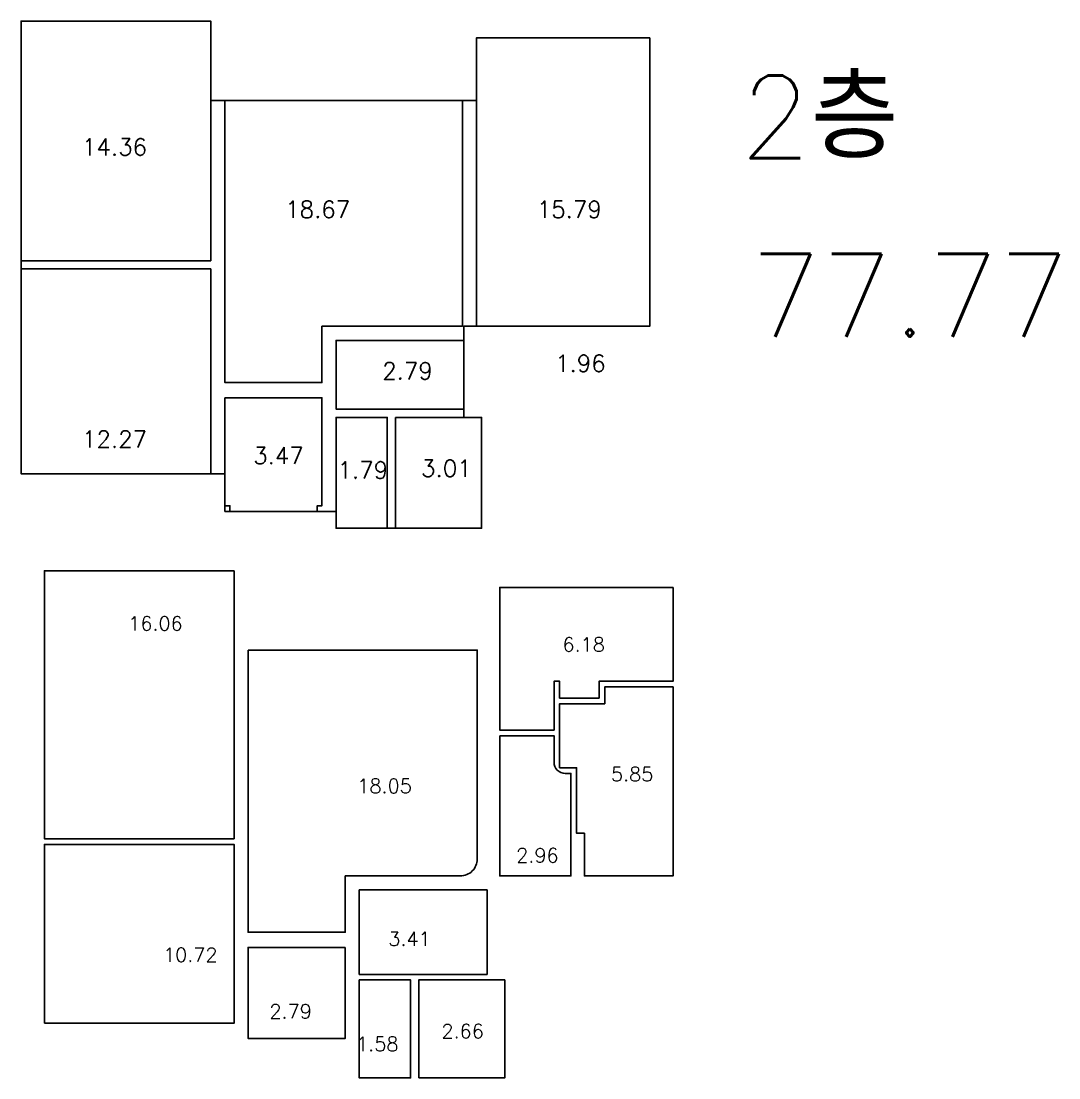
# Model space of a CAD drawing. Header units: inches. Extents: x 45519 to 207552, y -100391 to 47052.
# Drawn here: x 78415 to 96853, y -1631 to 17154 of the extents above; entities that cross this region are included whole.
import ezdxf
from ezdxf.enums import TextEntityAlignment as Align

# ---------------------------------------------------------------- set-up
doc = ezdxf.new("R2010")
doc.units = ezdxf.units.IN
doc.header["$LTSCALE"] = 100
doc.header["$MEASUREMENT"] = 0
doc.layers.add('CO-BATH', color=6, linetype='Continuous')
doc.layers.add('도면층6', color=6, linetype='Continuous')
doc.styles.get("Standard").update_dxf_attribs({"font": 'txt.shx', "bigfont": 'whgtxt.shx'})

msp = doc.modelspace()

# ---------------------------------------------------------------- linework, layer by layer
for points in [[(82198.1, 7384), (78828.1, 7384), (78828.1, 2619), (82198.1, 2619.3), (82198.1, 7384)], [(89998.1, 7086), (86918.1, 7086), (86918.1, 4550.5), (87883.1, 4550.5), (87883.1, 5420), (87983.1, 5420), (87983.1, 5120), (88683.1, 5120), (88683.1, 5420), (89998.1, 5420), (89998.1, 7086)], [(89998.1, 5320), (88783.1, 5320), (88783.1, 5020), (87983.1, 5020), (87983.1, 3881), (88283.1, 3881), (88283.1, 2716), (88423.1, 2716), (88423.1, 1959), (89998.1, 1959), (89998.1, 5320)]]:
    msp.add_lwpolyline(points)
for points in [[(82448.1, 5974), (82448.1, 959), (84173.1, 959), (84173.1, 1959), (86218.1, 1959, 0.4142136), (86518.1, 2259), (86518.1, 5974), (82448.1, 5974)], [(86918.1, 4450.5), (87883.1, 4450.5), (87883.1, 3981, 0.4142136), (88083.1, 3781), (88183.1, 3781), (88183.1, 1959), (86918.1, 1959), (86918.1, 4450.5)]]:
    msp.add_lwpolyline(points, format="xyb")
for points in [[(78828.1, -661), (82198.1, -661), (82198.1, 2519), (78828.1, 2519)], [(84423.1, 209), (86693.1, 209), (86693.1, 1709), (84423.1, 1709)], [(84173.1, 689), (82448.1, 689), (82448.1, -931), (84173.1, -931)], [(84423.1, 109), (85333.1, 109), (85333.1, -1631), (84423.1, -1631)], [(85478.1, -1631), (87008.1, -1631), (87008.1, 109), (85478.1, 109)]]:
    msp.add_lwpolyline(points, close=True)
at = {"layer": 'CO-BATH'}
for points in [[(78414.9, 12893.9), (81784.9, 12893.9), (81784.9, 17153.9), (78414.9, 17153.9)], [(78414.9, 17153.9), (78414.9, 9108.9), (82034.9, 9108.9), (82034.9, 8438.9), (83759.9, 8438.9), (84009.7, 8438.9), (84009.7, 8138.9), (86594.9, 8138.9), (86594.9, 10108.9), (86279.9, 10108.9), (86279.9, 11728.9), (89584.9, 11728.9), (89584.9, 16854.9), (86504.9, 16854.9), (86504.9, 15743.9), (81784.9, 15743.9), (81784.9, 17153.9)], [(86504.9, 16854.9), (89584.9, 16854.9), (89584.9, 11728.9), (86504.9, 11728.9)], [(86254.9, 15743.9), (82034.9, 15743.9), (82034.9, 10728.9), (83759.9, 10728.9), (83759.9, 11728.9), (86254.9, 11728.9)], [(78414.9, 9108.9), (81784.9, 9108.9), (81784.9, 12748.9), (78414.9, 12748.9)], [(86279.9, 10258.9), (84009.9, 10258.9), (84009.9, 11478.9), (86279.9, 11478.9)], [(82034.9, 10458.9), (83759.9, 10458.9), (83759.9, 8538.9), (83674.9, 8538.9), (83674.9, 8438.9), (82124.9, 8438.9), (82124.9, 8538.9), (82034.9, 8538.9)], [(84009.7, 8138.9), (84919.7, 8138.9), (84919.7, 10108.9), (84009.7, 10108.9)], [(85064.9, 10108.9), (86594.9, 10108.9), (86594.9, 8138.9), (85064.9, 8138.9)]]:
    msp.add_lwpolyline(points, close=True, dxfattribs=at)

# ---------------------------------------------------------------- texts
for s, p in [('16.06', (81285.9, 6320.9)), ('6.18', (88786.5, 5946.6)), ('5.85', (89647.4, 3643.3)), ('18.05', (85356.6, 3432.5)), ('2.96', (87965, 2198.7)), ('3.41', (85691.4, 713.3)), ('10.72', (81904.9, 431)), ('2.79', (83578.8, -574.7)), ('2.66', (86636.4, -925.4)), ('1.58', (85119.2, -1154))]:
    msp.add_text(s, height=251.1).set_placement(p, align=Align.RIGHT)
at = {"layer": '도면층6'}
for s, height, p in [('2층', 1470.64, (94001.9, 14716.9)), ('14.36', 300, (80653.2, 14766.8)), ('18.67', 300, (84263.2, 13656.8)), ('15.79', 300, (88733.2, 13656.8)), ('77.77', 1470.64, (97042, 11544.2)), ('2.79', 300, (85730.2, 10785.7)), ('1.96', 300, (88801.9, 10921.1)), ('12.27', 300, (80653.2, 9571.8)), ('3.47', 300, (83437.6, 9281.9)), ('1.79', 300, (84936.1, 9022.9)), ('3.01', 300, (86420.7, 9054.6))]:
    msp.add_text(s, height=height, dxfattribs=at).set_placement(p, align=Align.RIGHT)

doc.saveas('drawing.dxf')
